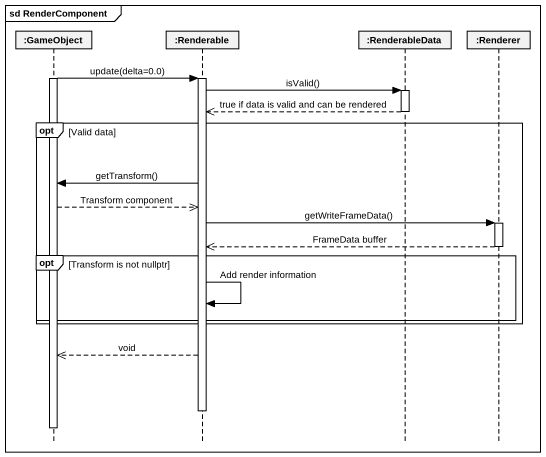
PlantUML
@startuml
mainframe sd RenderComponent
hide footbox
participant ":GameObject" as GameObject
participant ":Renderable" as Renderable
participant ":RenderableData" as RenderableData
participant ":Renderer" as Renderer

activate GameObject
GameObject -> Renderable : update(delta=0.0)
activate Renderable
Renderable -> RenderableData : isValid()
activate RenderableData
RenderableData -->> Renderable : true if data is valid and can be rendered
deactivate RenderableData
opt Valid data
  Renderable -> GameObject : getTransform()
  GameObject -->> Renderable : Transform component
  Renderable -> Renderer : getWriteFrameData()
  activate Renderer
  Renderer -->> Renderable : FrameData buffer
  deactivate Renderer
  opt Transform is not nullptr
    Renderable -> Renderable : Add render information
  end
end
Renderable -->> GameObject : void
deactivate Renderable
deactivate GameObject
@enduml
